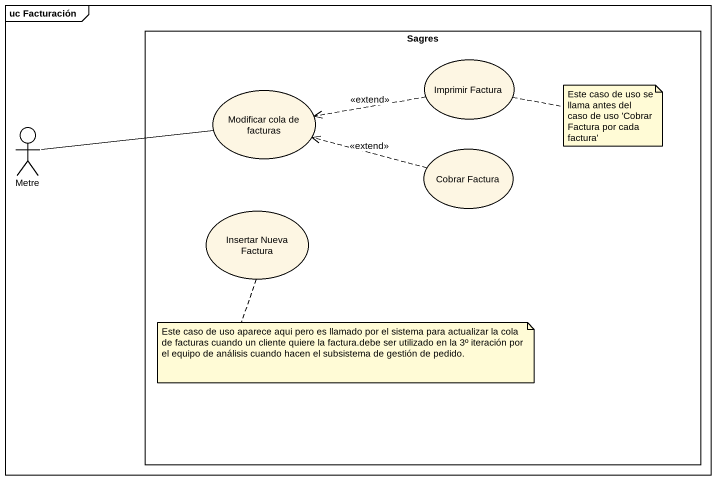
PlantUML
@startuml
mainframe uc Facturación
rectangle Sagres {
  usecase "Imprimir Factura" as Imprimir_Factura
  usecase "Modificar cola de facturas" as Modificar_cola_de_facturas
  usecase "Cobrar Factura" as Cobrar_Factura
  usecase "Insertar Nueva Factura" as Insertar_Nueva_Factura
}
actor Metre
Imprimir_Factura .left.> Modificar_cola_de_facturas : <<extend>>
Metre -right- Modificar_cola_de_facturas
Cobrar_Factura .left.> Modificar_cola_de_facturas : <<extend>>
note right of Imprimir_Factura : Este caso de uso se llama antes del caso de uso 'Cobrar Factura por cada factura'
note bottom of Insertar_Nueva_Factura : Este caso de uso aparece aqui pero es llamado por el sistema para actualizar la cola de facturas cuando un cliente quiere la factura.debe ser utilizado en la 3º iteración por el equipo de análisis cuando hacen el subsistema de gestión de pedido.
@enduml
